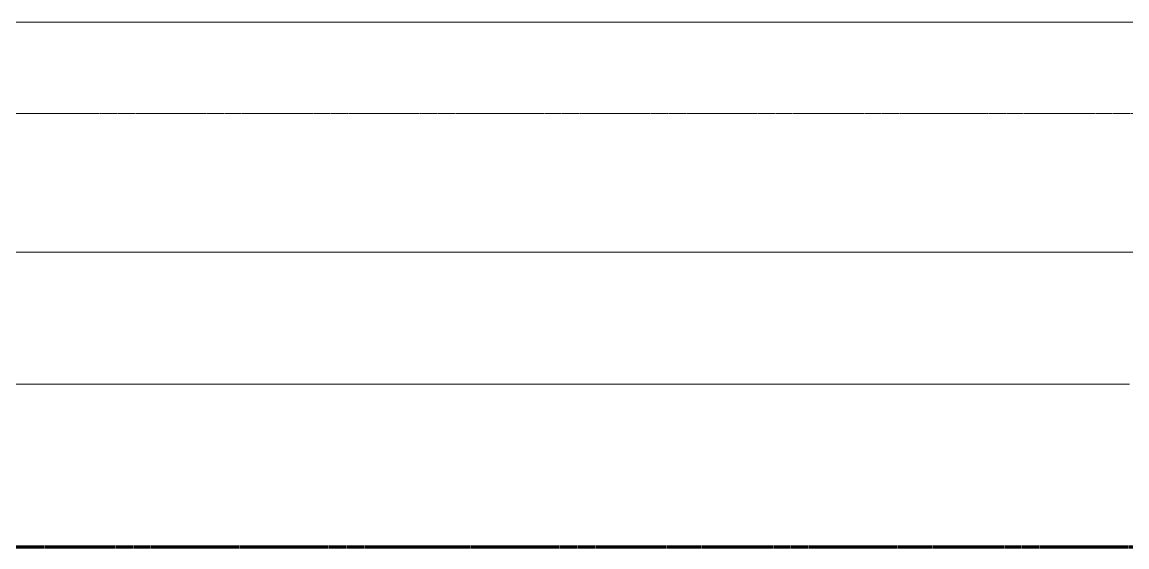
# Model space of a CAD drawing. Header units: inches. Extents: x -4830 to -242, y 9551 to 12925.
# Drawn here: x -3470 to -3063.5, y 12268.7 to 12461.7 of the extents above; entities that cross this region are included whole.
import ezdxf

# ---------------------------------------------------------------- set-up
doc = ezdxf.new("R2010")
doc.units = ezdxf.units.IN
doc.header["$MEASUREMENT"] = 0
doc.linetypes.add('Aligning Line 1_8_', pattern=[0.25, 0.125, -0.125])
doc.linetypes.add('Double Dash 3_8_', pattern=[1, 0.375, -0.125, 0.125, -0.125, 0.125, -0.125])
for name, color, linetype, lineweight in [('0-1', 7, 'Continuous', 5), ('C-PROP-LINE', 91, 'Double Dash 3_8_', 70), ('C-TOPO', 7, 'Continuous', 9), ('G-ANNO-SYMB', 111, 'Aligning Line 1_8_', 9), ('G-ANNO-SYMB-1', 147, 'Aligning Line 1_8_', 9)]:
    doc.layers.add(name, color=color, linetype=linetype, lineweight=lineweight)

# ---------------------------------------------------------------- blocks, each defined once
blk = doc.blocks.new('CTR  - Topography_rvt-1-FLOOR PLAN - 2ND FLOOR')
at = {"layer": 'C-TOPO'}
for p, q in [((-3382.22, 12377.07), (-3754.41, 12377.07)), ((-3754.41, 12377.07), (-3382.22, 12377.07)), ((-3376.45, 12377.07), (-3382.22, 12377.07)), ((-3382.22, 12377.07), (-3376.45, 12377.07)), ((-3371.35, 12377.07), (-3376.45, 12377.07)), ((-3376.45, 12377.07), (-3371.35, 12377.07)), ((-3365.73, 12377.07), (-3371.35, 12377.07)), ((-3371.35, 12377.07), (-3365.73, 12377.07)), ((-3358.42, 12377.07), (-3365.73, 12377.07)), ((-3365.73, 12377.07), (-3358.42, 12377.07)), ((-3353.45, 12377.07), (-3358.42, 12377.07)), ((-3358.42, 12377.07), (-3353.45, 12377.07)), ((-3288.8, 12377.07), (-3353.45, 12377.07)), ((-3353.45, 12377.07), (-3288.8, 12377.07)), ((-3264.19, 12377.07), (-3288.8, 12377.07)), ((-3288.8, 12377.07), (-3264.19, 12377.07)), ((-3064.41, 12377.07), (-3264.19, 12377.07)), ((-3264.19, 12377.07), (-3064.41, 12377.07)), ((-3016.5, 12377.07), (-3064.41, 12377.07)), ((-3064.41, 12377.07), (-3016.5, 12377.07)), ((-3704.55, 12328.59), (-3437.82, 12328.59)), ((-3437.82, 12328.59), (-3704.55, 12328.59)), ((-3437.82, 12328.59), (-3408.53, 12328.59)), ((-3408.53, 12328.59), (-3437.82, 12328.59)), ((-3408.53, 12328.59), (-3382.63, 12328.59)), ((-3382.63, 12328.59), (-3408.53, 12328.59)), ((-3382.63, 12328.59), (-3354.14, 12328.59)), ((-3354.14, 12328.59), (-3382.63, 12328.59)), ((-3354.14, 12328.59), (-3317, 12328.59)), ((-3317, 12328.59), (-3354.14, 12328.59)), ((-3317, 12328.59), (-3291.77, 12328.59)), ((-3291.77, 12328.59), (-3317, 12328.59)), ((-3291.77, 12328.59), (-3247.15, 12328.59)), ((-3247.15, 12328.59), (-3291.77, 12328.59)), ((-3247.15, 12328.59), (-3204.44, 12328.59)), ((-3204.44, 12328.59), (-3247.15, 12328.59)), ((-3204.44, 12328.59), (-3062.61, 12328.59)), ((-3062.61, 12328.59), (-3204.44, 12328.59))]:
    blk.add_line(p, q, dxfattribs=at)
blk = doc.blocks.new('CTR - 1st Phase - Common Walls_rvt-1-FLOOR PLAN - 2ND FLOOR')
at = {"layer": 'G-ANNO-SYMB-1'}
for p, q in [((-514.42, 12461.73), (-4244.79, 12461.73)), ((-1875.5, 12428.12), (-4166.61, 12428.12))]:
    blk.add_line(p, q, dxfattribs=at)
blk = doc.blocks.new('Family - ___-1878357-FLOOR PLAN - 2ND FLOOR')
at = {"layer": 'C-PROP-LINE'}
blk.add_line((-3989.61, 12268.69), (-629.56, 12268.69), dxfattribs=at)

msp = doc.modelspace()

# ---------------------------------------------------------------- linework, layer by layer
at = {"layer": 'G-ANNO-SYMB'}
msp.add_line((-1953.4105, 12461.7313), (-4071.9645, 12461.7313), dxfattribs=at)

# ---------------------------------------------------------------- block references
at = {"layer": '0-1'}
for name in ['CTR  - Topography_rvt-1-FLOOR PLAN - 2ND FLOOR', 'CTR - 1st Phase - Common Walls_rvt-1-FLOOR PLAN - 2ND FLOOR']:
    msp.add_blockref(name, (0, 0), dxfattribs=at)
at = {"layer": 'C-PROP-LINE'}
msp.add_blockref('Family - ___-1878357-FLOOR PLAN - 2ND FLOOR', (0, 0), dxfattribs=at)

doc.saveas('drawing.dxf')
